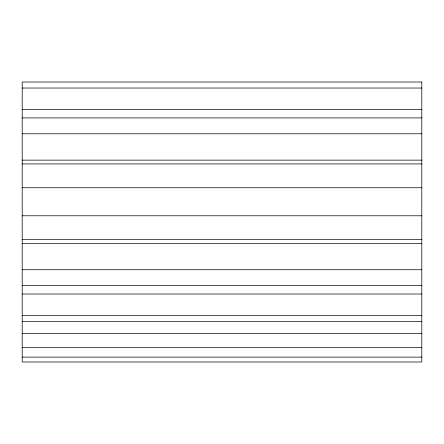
<?xml version="1.0" encoding="UTF-8"?>
<svg xmlns="http://www.w3.org/2000/svg" width="444" height="444" viewBox="0 0 444 444"><rect width="100%" height="100%" fill="white"/><g stroke="black" fill="none" stroke-linecap="round" stroke-linejoin="round"><path stroke-width="0.67" d="M22.2 88.029L421.8 88.029M22.2 109.507L421.8 109.507M22.2 117.91L421.8 117.91M22.2 133.788L421.8 133.788M22.2 160.134L421.8 160.134M22.2 163.925L421.8 163.925M22.2 187.745L421.8 187.745M22.2 215.778L421.8 215.778M22.2 239.599L421.8 239.599M22.2 243.39L421.8 243.39M22.2 269.736L421.8 269.736M22.2 285.609L421.8 285.609M22.2 294.017L421.8 294.017M22.2 315.49L421.8 315.49M22.2 321.512L421.8 321.512M22.2 333.511L421.8 333.511M22.2 347.53L421.8 347.53M22.2 357.12L421.8 357.12M421.8 82.012L22.2 82.012L22.2 361.988L421.8 361.988L421.8 82.012"/></g></svg>
